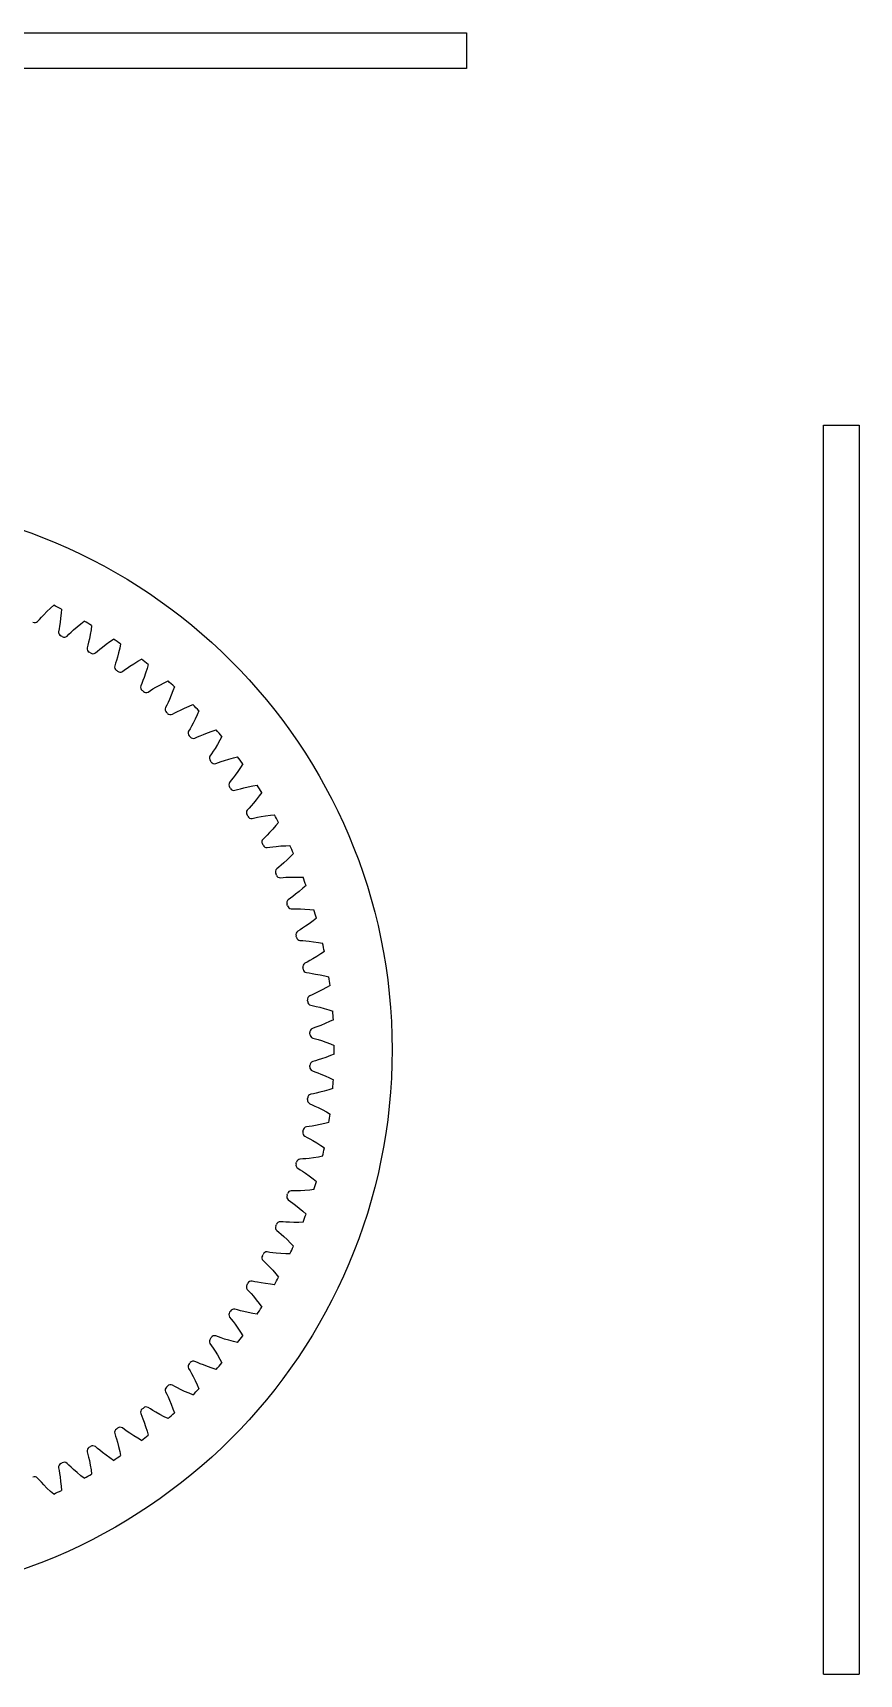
# Model space of a CAD drawing. Extents: x -3282 to 4846, y -1718 to 1845.
# Drawn here: x 1533.6 to 1765, y -908.6 to -448.6 of the extents above; entities that cross this region are included whole.
import ezdxf

# ---------------------------------------------------------------- set-up
doc = ezdxf.new("R2010")
doc.units = 0
doc.layers.get('0').update_dxf_attribs({"linetype": 'CONTINUOUS'})
doc.layers.add('OUTLINE', color=7, linetype='CONTINUOUS')

msp = doc.modelspace()

# ---------------------------------------------------------------- linework, layer by layer
at = {"color": 1}
for p, q in [((1304.989322, -448.599773), (1654.989322, -448.599773)), ((1654.989322, -448.599773), (1654.989322, -458.599773)), ((1654.989322, -458.599773), (1304.989322, -458.599773)), ((1754.989322, -558.599773), (1764.989322, -558.599773)), ((1754.989322, -733.599773), (1754.989322, -558.599773)), ((1764.989322, -558.599773), (1764.989322, -908.599773)), ((1535.958641, -612.370916), (1536.625954, -611.670519)), ((1536.625954, -611.670519), (1537.523968, -610.773932)), ((1537.523968, -610.773932), (1538.515711, -609.836656)), ((1538.515711, -609.836656), (1539.399124, -609.042456)), ((1541.483547, -611.284166), (1541.355537, -612.642745)), ((1541.565501, -610.099069), (1541.483547, -611.284166)), ((1534.894353, -613.560449), (1535.402787, -612.979975)), ((1535.402787, -612.979975), (1535.958642, -612.370914)), ((1540.923084, -615.672405), (1540.778687, -616.430436)), ((1541.060812, -614.859408), (1540.923084, -615.672405)), ((1541.201893, -613.90235), (1541.060812, -614.859411)), ((1541.355537, -612.642745), (1541.201893, -613.90235)), ((1544.2788, -616.570445), (1544.993345, -615.918305)), ((1544.993345, -615.918305), (1545.951714, -615.086544)), ((1545.951714, -615.086544), (1547.006422, -614.220731)), ((1547.006422, -614.220731), (1547.943084, -613.49009)), ((1549.866055, -615.871741), (1549.643588, -617.218081)), ((1550.030478, -614.695247), (1549.866055, -615.871741)), ((1543.134127, -617.68284), (1543.681814, -617.139247)), ((1543.681814, -617.139247), (1544.278802, -616.570444)), ((1549.00085, -620.210195), (1548.803927, -620.956307)), ((1549.194954, -619.408786), (1549.00085, -620.210195)), ((1549.402453, -618.4639), (1549.194954, -619.408788)), ((1549.643588, -617.218081), (1549.402453, -618.4639)), ((1552.285747, -621.34013), (1553.044043, -620.739422)), ((1553.044043, -620.739422), (1554.058098, -619.97654)), ((1554.058098, -619.97654), (1555.170633, -619.186409)), ((1555.170633, -619.186409), (1556.15598, -618.522885)), ((1558.154222, -619.870717), (1557.908131, -621.032875)), ((1551.066266, -622.369967), (1551.650538, -621.865903)), ((1551.650538, -621.865903), (1552.285749, -621.340129)), ((1556.742399, -625.300407), (1556.493909, -626.030965)), ((1556.991934, -624.51449), (1556.742399, -625.300407)), ((1557.264838, -623.586381), (1556.991933, -624.514492)), ((1557.59229, -622.360417), (1557.264838, -623.586381)), ((1557.908131, -621.032875), (1557.59229, -622.360417)), ((1560.738825, -626.110384), (1561.803626, -625.420097)), ((1561.803626, -625.420097), (1562.968567, -624.709497)), ((1562.968567, -624.709497), (1563.9978, -624.116324)), ((1558.652125, -627.598994), (1559.270136, -627.136914)), ((1559.270136, -627.136914), (1559.940476, -626.656731)), ((1559.940473, -626.656733), (1560.738825, -626.110384)), ((1564.413764, -630.151647), (1564.110014, -630.918243)), ((1564.750745, -629.244835), (1564.413763, -630.151649)), ((1565.162918, -628.0447), (1564.750745, -629.244835)), ((1565.570595, -626.742424), (1565.162918, -628.0447)), ((1565.897154, -625.600263), (1565.570595, -626.742424)), ((1564.110014, -630.918243), (1563.811168, -631.629687)), ((1565.854747, -633.344447), (1566.503485, -632.926603)), ((1566.503485, -632.926603), (1567.205688, -632.49435)), ((1567.205686, -632.494351), (1568.040204, -632.005023)), ((1568.040204, -632.005023), (1569.150564, -631.390695)), ((1569.150564, -631.390695), (1570.362236, -630.763088)), ((1570.362236, -630.763088), (1571.430338, -630.243156)), ((1572.318589, -634.243237), (1571.823703, -635.411697)), ((1572.816115, -632.972571), (1572.318589, -634.243237)), ((1573.221552, -631.855972), (1572.816115, -632.972571)), ((1571.067802, -637.036333), (1570.720056, -637.725198)), ((1571.424287, -636.292793), (1571.067802, -637.036333)), ((1571.823703, -635.411697), (1571.424286, -636.292795)), ((1572.639041, -639.578333), (1573.315346, -639.20676)), ((1573.315346, -639.20676), (1574.045991, -638.824544)), ((1574.045989, -638.824545), (1574.912608, -638.394622)), ((1574.912608, -638.394622), (1576.063116, -637.859245)), ((1576.063116, -637.859245), (1577.315616, -637.317689)), ((1577.315616, -637.317689), (1578.417386, -636.87353)), ((1580.091732, -638.607366), (1579.609392, -639.692963)), ((1577.581864, -643.62487), (1577.186913, -644.287799)), ((1577.989347, -642.908009), (1577.581864, -643.62487)), ((1578.449253, -642.056921), (1577.989346, -642.908011)), ((1579.024441, -640.925828), (1578.449253, -642.056921)), ((1579.609392, -639.692963), (1579.024441, -640.925828)), ((1583.794833, -644.341366), (1584.924902, -643.975145)), ((1578.971955, -646.270282), (1579.672533, -645.946791)), ((1579.672533, -645.946791), (1580.42806, -645.616473)), ((1580.428057, -645.616474), (1581.322555, -645.248051)), ((1581.322555, -645.248051), (1582.507607, -644.794233)), ((1582.507607, -644.794233), (1583.794833, -644.341366)), ((1585.247804, -648.059918), (1584.595116, -649.148132)), ((1585.917331, -646.87086), (1585.247804, -648.059918)), ((1586.474223, -645.821554), (1585.917331, -646.87086)), ((1583.620466, -650.651756), (1583.180233, -651.28552)), ((1584.076962, -649.965065), (1583.620466, -650.651756)), ((1584.595116, -649.148132), (1584.076961, -649.965067)), ((1584.822636, -653.387692), (1585.544072, -653.113859)), ((1585.544072, -653.113859), (1586.320801, -652.837048)), ((1586.320798, -652.837049), (1587.238817, -652.53192)), ((1587.238817, -652.53192), (1588.452639, -652.161873)), ((1588.452639, -652.161873), (1589.76832, -651.799902)), ((1589.76832, -651.799902), (1590.921182, -651.513402)), ((1589.657472, -657.429582), (1589.154186, -658.082756)), ((1590.23135, -656.650783), (1589.657471, -657.429584)), ((1590.958359, -655.610749), (1590.23135, -656.650783)), ((1591.709199, -654.471292), (1590.958359, -655.610749)), ((1592.33793, -653.463389), (1591.709199, -654.471292)), ((1589.154186, -658.082756), (1588.670817, -658.684267)), ((1590.162579, -660.895887), (1590.90136, -660.673046)), ((1590.90136, -660.673046), (1591.695505, -660.451091)), ((1591.695503, -660.451092), (1592.63257, -660.210744)), ((1592.63257, -660.210744), (1593.869248, -659.92627)), ((1593.869248, -659.92627), (1595.206974, -659.656958)), ((1595.206974, -659.656958), (1596.377013, -659.451576)), ((1597.654286, -661.495639), (1596.956778, -662.45723)), ((1594.156067, -665.881668), (1593.631916, -666.447996)), ((1594.70369, -665.265192), (1594.156067, -665.881668)), ((1595.330497, -664.528322), (1594.703688, -665.265194)), ((1596.128283, -663.541535), (1595.330497, -664.528322)), ((1596.956778, -662.45723), (1596.128283, -663.541535)), ((1594.965769, -668.758288), (1595.718295, -668.587524)), ((1595.718295, -668.587524), (1596.525989, -668.421507)), ((1596.525986, -668.421507), (1597.477537, -668.247112)), ((1597.477537, -668.247112), (1598.731046, -668.049597)), ((1598.731046, -668.049597), (1600.0843, -667.874256)), ((1600.0843, -667.874256), (1601.265815, -667.750992)), ((1601.634505, -670.789767), (1600.73239, -671.813638)), ((1602.39739, -669.879174), (1601.634505, -670.789767)), ((1598.601739, -674.010495), (1598.039359, -674.538881)), ((1599.191031, -673.433722), (1598.601739, -674.010495)), ((1599.867712, -672.74237), (1599.191029, -673.433723)), ((1600.73239, -671.813638), (1599.867712, -672.74237)), ((1599.208806, -676.93659), (1599.97141, -676.818736)), ((1599.97141, -676.818736), (1600.788717, -676.709465)), ((1600.788715, -676.709465), (1601.750113, -676.601871)), ((1601.750113, -676.601871), (1603.014347, -676.492278)), ((1603.014347, -676.492278), (1604.376535, -676.411762)), ((1604.748249, -680.386757), (1603.820892, -681.25291)), ((1604.376535, -676.411762), (1605.563771, -676.371217)), ((1605.719588, -679.428308), (1604.748249, -680.386757)), ((1606.544134, -678.57315), (1605.719588, -679.428308)), ((1602.469543, -682.429636), (1601.871675, -682.917504)), ((1603.097633, -681.895374), (1602.469543, -682.429636)), ((1602.871017, -685.390949), (1603.639985, -685.326579)), ((1603.820892, -681.25291), (1603.097631, -681.895375)), ((1603.639985, -685.326579), (1604.462924, -685.274587)), ((1604.462921, -685.274587), (1605.429482, -685.234319)), ((1605.429482, -685.234319), (1606.698281, -685.213181)), ((1606.698281, -685.213181), (1608.062768, -685.227883)), ((1608.062768, -685.227883), (1609.24994, -685.270253)), ((1608.156295, -689.219124), (1607.170777, -690.018478)), ((1609.192125, -688.330767), (1608.156295, -689.219124)), ((1610.074316, -687.535209), (1609.192125, -688.330767)), ((1605.740636, -691.098072), (1605.110192, -691.543047)), ((1606.404464, -690.608925), (1605.740636, -691.098072)), ((1605.934561, -694.080177), (1606.706146, -694.069604)), ((1607.170777, -690.018478), (1606.404462, -690.608926)), ((1606.706146, -694.069604), (1607.530707, -694.075144)), ((1607.530704, -694.075144), (1608.49772, -694.102398)), ((1608.49772, -694.102398), (1609.764903, -694.169818)), ((1609.764903, -694.169818), (1611.12504, -694.279666)), ((1611.12504, -694.279666), (1612.306364, -694.404747)), ((1609.901047, -698.996369), (1609.095411, -699.531924)), ((1610.939924, -698.267709), (1609.901047, -698.996369)), ((1612.0352, -697.453772), (1610.939924, -698.267709)), ((1612.970737, -696.721691), (1612.0352, -697.453772)), ((1608.399081, -699.973572), (1607.739133, -700.373486)), ((1608.384512, -702.961941), (1609.154955, -703.005216)), ((1609.095413, -699.531923), (1608.399081, -699.973572)), ((1609.154955, -703.005216), (1609.977121, -703.068261)), ((1609.977119, -703.068261), (1610.939877, -703.162904)), ((1610.939877, -703.162904), (1612.199271, -703.318555)), ((1612.199271, -703.318555), (1613.548432, -703.523013)), ((1613.548432, -703.523013), (1614.718154, -703.730194)), ((1611.9984, -708.142845), (1611.157368, -708.620897)), ((1613.085575, -707.488428), (1611.9984, -708.142845)), ((1614.23496, -706.752876), (1613.085575, -707.488428)), ((1615.219286, -706.087839), (1614.23496, -706.752876)), ((1610.431926, -709.012896), (1609.745689, -709.3658)), ((1610.208935, -711.992969), (1610.974482, -712.089882)), ((1611.15737, -708.620896), (1610.431926, -709.012896)), ((1610.974482, -712.089882), (1611.790248, -712.210125)), ((1611.790245, -712.210124), (1612.744057, -712.371696)), ((1612.744057, -712.371696), (1613.989525, -712.614818)), ((1613.989525, -712.614818), (1615.321137, -712.912891)), ((1615.321137, -712.912891), (1616.473557, -713.201163)), ((1613.452618, -717.413345), (1612.580288, -717.831565)), ((1614.582795, -716.836359), (1613.452618, -717.413345)), ((1615.78069, -716.182776), (1614.582795, -716.836359)), ((1616.809008, -715.588022), (1615.78069, -716.182776)), ((1611.829268, -718.172004), (1611.120086, -718.476179)), ((1611.398941, -721.129263), (1612.155863, -721.279342)), ((1612.58029, -717.831564), (1611.829268, -718.172004)), ((1612.155863, -721.279342), (1612.961254, -721.456197)), ((1612.961251, -721.456196), (1613.901469, -721.683908)), ((1613.901469, -721.683908), (1615.126944, -722.013318)), ((1615.126944, -722.013318), (1616.43452, -722.403554)), ((1614.256616, -726.762703), (1613.357237, -727.119054)), ((1615.424288, -726.26596), (1614.256616, -726.762703)), ((1616.664857, -725.69753), (1615.424288, -726.26596)), ((1616.43452, -722.403554), (1617.564024, -722.771512)), ((1617.732159, -725.175956), (1616.664857, -725.69753)), ((1612.5843, -727.406275), (1611.855626, -727.660239)), ((1611.948733, -730.326312), (1612.693342, -730.528826)), ((1613.357239, -727.119053), (1612.5843, -727.406275)), ((1612.693342, -730.528826), (1613.484434, -730.761431)), ((1613.484432, -730.76143), (1614.406475, -731.054174)), ((1614.406475, -731.054174), (1615.605985, -731.468266)), ((1615.605956, -735.731291), (1614.406478, -736.145371)), ((1616.883155, -735.250783), (1615.605956, -735.731291)), ((1615.605985, -731.468266), (1616.883155, -731.948763)), ((1616.883155, -731.948763), (1617.98424, -732.394615)), ((1617.98424, -734.804931), (1616.883155, -735.250783)), ((1754.989322, -908.599773), (1754.989322, -733.599773)), ((1611.855632, -739.539309), (1612.5843, -739.793271)), ((1612.693341, -736.67072), (1611.948728, -736.873236)), ((1612.5843, -739.793271), (1613.357239, -740.080493)), ((1613.484434, -736.438115), (1612.693341, -736.67072)), ((1613.357237, -740.080492), (1614.256613, -740.436841)), ((1614.406478, -736.145371), (1613.484432, -736.438116)), ((1614.256613, -740.436841), (1615.424316, -740.933598)), ((1615.126914, -745.186237), (1613.901472, -745.515637)), ((1616.43452, -744.795992), (1615.126914, -745.186237)), ((1615.424316, -740.933598), (1616.664857, -741.502016)), ((1617.564024, -744.428034), (1616.43452, -744.795992)), ((1616.664857, -741.502016), (1617.732159, -742.02359)), ((1611.120091, -748.72337), (1611.829269, -749.027542)), ((1612.155863, -745.920204), (1611.398936, -746.070285)), ((1611.829269, -749.027542), (1612.58029, -749.367982)), ((1612.961254, -745.743349), (1612.155863, -745.920204)), ((1612.580287, -749.367981), (1613.452615, -749.786199)), ((1613.901472, -745.515637), (1612.961252, -745.74335)), ((1613.452615, -749.786199), (1614.582822, -750.363201)), ((1615.321137, -754.286655), (1613.989495, -754.584734)), ((1614.582822, -750.363201), (1615.78069, -751.01677)), ((1616.473557, -753.998383), (1615.321137, -754.286655)), ((1615.78069, -751.01677), (1616.809009, -751.611524)), ((1609.745694, -757.833749), (1610.431927, -758.186651)), ((1610.974482, -755.109664), (1610.20893, -755.206578)), ((1610.431927, -758.186651), (1611.15737, -758.57865)), ((1611.790248, -754.989421), (1610.974482, -755.109664)), ((1611.157368, -758.578649), (1611.998397, -759.056699)), ((1612.744061, -754.82785), (1611.790246, -754.989422)), ((1613.989495, -754.584734), (1612.744061, -754.82785)), ((1611.998397, -759.056699), (1613.085601, -759.711134)), ((1613.085601, -759.711134), (1614.23496, -760.44667)), ((1614.718154, -763.469352), (1613.548432, -763.676533)), ((1614.23496, -760.44667), (1615.219286, -761.111708)), ((1607.739137, -766.826064), (1608.399081, -767.225974)), ((1609.154954, -764.19433), (1608.384507, -764.237606)), ((1608.399081, -767.225974), (1609.095413, -767.667623)), ((1609.095411, -767.667622), (1609.901044, -768.203175)), ((1609.977121, -764.131285), (1609.154954, -764.19433)), ((1610.939881, -764.036642), (1609.977119, -764.131285)), ((1612.19924, -763.880996), (1610.939881, -764.036642)), ((1613.548432, -763.676533), (1612.19924, -763.880996)), ((1609.901044, -768.203175), (1610.939949, -768.931855)), ((1610.939949, -768.931855), (1612.0352, -769.745774)), ((1612.306364, -772.794799), (1611.12504, -772.91988)), ((1612.0352, -769.745774), (1612.970737, -770.477855)), ((1605.110196, -775.656503), (1605.740636, -776.101475)), ((1605.740636, -776.101475), (1606.404464, -776.590621)), ((1606.706145, -773.129942), (1605.934556, -773.119369)), ((1606.404462, -776.59062), (1607.170775, -777.181066)), ((1607.530707, -773.124402), (1606.706145, -773.129942)), ((1607.170775, -777.181066), (1608.156318, -777.980442)), ((1608.497723, -773.097148), (1607.530704, -773.124402)), ((1609.764872, -773.02973), (1608.497723, -773.097148)), ((1611.12504, -772.91988), (1609.764872, -773.02973)), ((1603.639984, -781.872967), (1602.871012, -781.808597)), ((1604.462924, -781.92496), (1603.639984, -781.872967)), ((1605.429486, -781.965228), (1604.462921, -781.924959)), ((1606.698251, -781.986365), (1605.429486, -781.965228)), ((1608.062768, -781.971663), (1606.698251, -781.986365)), ((1609.24994, -781.929293), (1608.062768, -781.971663)), ((1608.156318, -777.980442), (1609.192125, -778.868779)), ((1609.192125, -778.868779), (1610.074316, -779.664337)), ((1601.871679, -784.282046), (1602.469543, -784.769911)), ((1602.469543, -784.769911), (1603.097633, -785.304172)), ((1603.097631, -785.304171), (1603.82089, -785.946634)), ((1603.82089, -785.946634), (1604.748271, -786.812811)), ((1599.971409, -790.38081), (1599.2088, -790.262956)), ((1600.788717, -790.490081), (1599.971409, -790.38081)), ((1601.750116, -790.597675), (1600.788715, -790.490081)), ((1603.014316, -790.707266), (1601.750116, -790.597675)), ((1604.376535, -790.787784), (1603.014316, -790.707266)), ((1605.563771, -790.828329), (1604.376535, -790.787784)), ((1604.748271, -786.812811), (1605.719588, -787.771238)), ((1605.719588, -787.771238), (1606.544134, -788.626396)), ((1598.039363, -792.660669), (1598.601739, -793.189051)), ((1598.601739, -793.189051), (1599.191031, -793.765825)), ((1599.191029, -793.765823), (1599.86771, -794.457173)), ((1599.86771, -794.457173), (1600.73241, -795.385931)), ((1600.73241, -795.385931), (1601.634505, -796.409779)), ((1595.718294, -798.612022), (1594.965764, -798.441258)), ((1596.525989, -798.778039), (1595.718294, -798.612022)), ((1597.47754, -798.952435), (1596.525987, -798.778039)), ((1598.731016, -799.149945), (1597.47754, -798.952435)), ((1600.0843, -799.32529), (1598.731016, -799.149945)), ((1601.265815, -799.448554), (1600.0843, -799.32529)), ((1601.634505, -796.409779), (1602.39739, -797.320372)), ((1593.631919, -800.751555), (1594.156068, -801.317879)), ((1594.156068, -801.317879), (1594.70369, -801.934354)), ((1594.703688, -801.934352), (1595.330494, -802.671221)), ((1595.330494, -802.671221), (1596.128302, -803.658035)), ((1596.128302, -803.658035), (1596.956778, -804.742316)), ((1596.956778, -804.742316), (1597.654286, -805.703907)), ((1588.67082, -808.515283), (1589.154187, -809.116791)), ((1589.154187, -809.116791), (1589.657472, -809.769964)), ((1590.901359, -806.5265), (1590.162574, -806.303658)), ((1591.695505, -806.748455), (1590.901359, -806.5265)), ((1592.632574, -806.988803), (1591.695503, -806.748455)), ((1593.869218, -807.27327), (1592.632574, -806.988803)), ((1595.206974, -807.542588), (1593.869218, -807.27327)), ((1596.377013, -807.74797), (1595.206974, -807.542588)), ((1585.544071, -814.085687), (1584.822631, -813.811853)), ((1586.320801, -814.362498), (1585.544071, -814.085687)), ((1589.65747, -809.769962), (1590.231348, -810.54876)), ((1590.231348, -810.54876), (1590.958376, -811.588822)), ((1590.958376, -811.588822), (1591.709199, -812.728254)), ((1591.709199, -812.728254), (1592.33793, -813.736158)), ((1583.180236, -815.914031), (1583.620466, -816.547791)), ((1583.620466, -816.547791), (1584.076962, -817.234481)), ((1584.076961, -817.234479), (1584.595114, -818.051411)), ((1584.595114, -818.051411), (1585.24782, -819.139655)), ((1587.23882, -814.667627), (1586.320798, -814.362497)), ((1588.452609, -815.037665), (1587.23882, -814.667627)), ((1589.76832, -815.399644), (1588.452609, -815.037665)), ((1590.921182, -815.686144), (1589.76832, -815.399644)), ((1577.186915, -822.911752), (1577.581864, -823.574677)), ((1579.672532, -821.252755), (1578.97195, -820.929262)), ((1580.42806, -821.583073), (1579.672532, -821.252755)), ((1581.322558, -821.951497), (1580.428057, -821.583072)), ((1582.507578, -822.405302), (1581.322558, -821.951497)), ((1583.794833, -822.85818), (1582.507578, -822.405302)), ((1584.924902, -823.224401), (1583.794833, -822.85818)), ((1585.24782, -819.139655), (1585.917331, -820.328686)), ((1585.917331, -820.328686), (1586.474223, -821.377992)), ((1573.315346, -827.992785), (1572.639036, -827.621211)), ((1574.045991, -828.375002), (1573.315346, -827.992785)), ((1577.581864, -823.574677), (1577.989347, -824.291538)), ((1577.989346, -824.291535), (1578.449251, -825.142622)), ((1578.449251, -825.142622), (1579.024455, -826.273745)), ((1579.024455, -826.273745), (1579.609392, -827.506583)), ((1579.609392, -827.506583), (1580.091732, -828.59218)), ((1570.720058, -829.474354), (1571.067802, -830.163214)), ((1571.067802, -830.163214), (1571.424287, -830.906753)), ((1571.424285, -830.906751), (1571.823702, -831.787846)), ((1571.823702, -831.787846), (1572.318601, -832.956338)), ((1574.912611, -828.804925), (1574.045989, -828.375001)), ((1576.063088, -829.340289), (1574.912611, -828.804925)), ((1577.315616, -829.881857), (1576.063088, -829.340289)), ((1578.417386, -830.326016), (1577.315616, -829.881857)), ((1563.81117, -835.569864), (1564.110014, -836.281304)), ((1564.110014, -836.281304), (1564.413764, -837.047899)), ((1564.413763, -837.047897), (1564.750744, -837.954707)), ((1566.503484, -834.272943), (1565.854742, -833.855097)), ((1567.205688, -834.705196), (1566.503484, -834.272943)), ((1568.040207, -835.194524), (1567.205686, -834.705195)), ((1569.150537, -835.808837), (1568.040207, -835.194524)), ((1570.362236, -836.436458), (1569.150537, -835.808837)), ((1571.430338, -836.95639), (1570.362236, -836.436458)), ((1572.318601, -832.956338), (1572.816115, -834.226975)), ((1572.816115, -834.226975), (1573.221552, -835.343574)), ((1556.49391, -841.168587), (1556.742399, -841.89914)), ((1559.270135, -840.062631), (1558.652121, -839.600549)), ((1559.940476, -840.542815), (1559.270135, -840.062631)), ((1560.738828, -841.089164), (1559.940474, -840.542813)), ((1561.8036, -841.779433), (1560.738828, -841.089164)), ((1562.968567, -842.490049), (1561.8036, -841.779433)), ((1564.750744, -837.954707), (1565.162928, -839.154875)), ((1565.162928, -839.154875), (1565.570595, -840.457122)), ((1565.570595, -840.457122), (1565.897154, -841.599283)), ((1548.803928, -846.243245), (1549.00085, -846.989352)), ((1551.650537, -845.333643), (1551.066262, -844.829576)), ((1552.285749, -845.859417), (1551.650537, -845.333643)), ((1553.044045, -846.460126), (1552.285747, -845.859416)), ((1556.742399, -841.89914), (1556.991934, -842.685056)), ((1556.991933, -842.685053), (1557.264837, -843.613162)), ((1557.264837, -843.613162), (1557.592297, -844.839159)), ((1557.592297, -844.839159), (1557.908131, -846.166671)), ((1557.908131, -846.166671), (1558.154222, -847.328829)), ((1563.997799, -843.083222), (1562.968567, -842.490049)), ((1540.778687, -850.769115), (1540.923084, -851.527142)), ((1543.681813, -850.060299), (1543.134123, -849.516702)), ((1544.278802, -850.629102), (1543.681813, -850.060299)), ((1544.993347, -851.281244), (1544.2788, -850.629101)), ((1549.00085, -846.989352), (1549.194954, -847.79076)), ((1549.194954, -847.790758), (1549.402452, -848.735642)), ((1549.402452, -848.735642), (1549.643593, -849.981495)), ((1549.643593, -849.981495), (1549.866055, -851.327805)), ((1554.058073, -847.222988), (1553.044045, -846.460126)), ((1555.170633, -848.013137), (1554.058073, -847.222988)), ((1556.15598, -848.67666), (1555.170633, -848.013137)), ((1535.402786, -854.21957), (1534.894349, -853.639093)), ((1535.958642, -854.828632), (1535.402786, -854.21957)), ((1536.625956, -855.529029), (1535.958641, -854.82863)), ((1537.523946, -856.425592), (1536.625956, -855.529029)), ((1540.923084, -851.527142), (1541.060812, -852.340138)), ((1541.060812, -852.340135), (1541.201893, -853.297192)), ((1541.201893, -853.297192), (1541.35554, -854.556831)), ((1541.35554, -854.556831), (1541.483547, -855.91538)), ((1545.951691, -852.112982), (1544.993347, -851.281244)), ((1547.006422, -852.978815), (1545.951691, -852.112982)), ((1547.943084, -853.709456), (1547.006422, -852.978815)), ((1549.866055, -851.327805), (1550.030478, -852.504299)), ((1538.515711, -857.36289), (1537.523946, -856.425592)), ((1539.399124, -858.15709), (1538.515711, -857.36289)), ((1541.483547, -855.91538), (1541.565501, -857.100477)), ((1754.989322, -908.599773), (1764.989322, -908.599773))]:
    msp.add_line(p, q, dxfattribs=at)
for centre, radius, start, end in [((1479.989401, -733.599611), 138, 63.499628, 64.500372), ((1534.081389, -612.782815), 1.125, 242.738787, 316.272366), ((1479.989412, -733.599617), 138, 59.499628, 60.500372), ((1541.891982, -616.592296), 1.125, 171.727913, 245.2612), ((1479.989322, -733.599773), 131.25, 61.907943, 62.092057), ((1542.377389, -616.850391), 1.125, 238.738787, 312.272366), ((1549.903219, -621.195432), 1.125, 167.727913, 241.2612), ((1479.989423, -733.599624), 138, 55.499628, 56.500372), ((1479.989322, -733.599773), 131.25, 57.907943, 58.092057), ((1550.36944, -621.486758), 1.125, 234.738787, 308.272366), ((1479.989433, -733.599631), 138, 51.499628, 52.500372), ((1557.573843, -626.34619), 1.125, 163.727913, 237.2612), ((1479.989322, -733.599773), 131.25, 53.907943, 54.092057), ((1558.018606, -626.669329), 1.125, 230.738787, 304.272366), ((1564.866483, -632.019477), 1.125, 159.727913, 233.2612), ((1479.989322, -733.599773), 131.25, 49.907943, 50.092057), ((1565.287621, -632.372854), 1.125, 226.738787, 300.272366), ((1479.989442, -733.599639), 138, 47.499628, 48.500372), ((1571.74561, -638.187653), 1.125, 155.727913, 229.2612), ((1479.989322, -733.599773), 131.25, 45.907943, 46.092057), ((1572.141072, -638.569546), 1.125, 222.738787, 296.272366), ((1479.989451, -733.599648), 138, 43.499628, 44.500372), ((1479.98946, -733.599657), 138, 39.499628, 40.500372), ((1578.177709, -644.820667), 1.125, 151.727913, 225.2612), ((1479.989322, -733.599773), 131.25, 41.907943, 42.092057), ((1578.545568, -645.229216), 1.125, 218.738787, 292.272366), ((1584.131444, -651.886204), 1.125, 147.727913, 221.2612), ((1479.989322, -733.599773), 131.25, 37.907943, 38.092057), ((1584.469909, -652.319418), 1.125, 214.738787, 288.272366), ((1479.989468, -733.599667), 138, 35.499628, 36.500372), ((1589.57781, -659.349841), 1.125, 143.727913, 217.2612), ((1479.989322, -733.599773), 131.25, 33.907943, 34.092057), ((1589.88523, -659.805611), 1.125, 210.738787, 284.272366), ((1479.989475, -733.599678), 138, 31.499628, 32.500372), ((1594.490271, -667.175217), 1.125, 139.727913, 213.2612), ((1479.989322, -733.599773), 131.25, 29.907943, 30.092057), ((1594.76515, -667.65132), 1.125, 206.738787, 280.272366), ((1479.989481, -733.599689), 138, 27.499628, 28.500372), ((1598.844895, -675.324206), 1.125, 135.727913, 209.2612), ((1479.989322, -733.599773), 131.25, 25.907943, 26.092057), ((1599.085893, -675.818325), 1.125, 202.738787, 276.272366), ((1479.989486, -733.5997), 138, 23.499628, 24.500372), ((1602.620467, -683.757108), 1.125, 131.727913, 205.2612), ((1479.989322, -733.599773), 131.25, 21.907943, 22.092057), ((1602.82641, -684.266834), 1.125, 198.738787, 272.272366), ((1479.989491, -733.599712), 138, 19.499628, 20.500372), ((1605.798593, -692.432839), 1.125, 127.727913, 201.2612), ((1479.989322, -733.599773), 131.25, 17.907943, 18.092057), ((1605.968477, -692.955689), 1.125, 194.738787, 268.272366), ((1479.989495, -733.599723), 138, 15.499628, 16.500372), ((1608.363788, -701.309131), 1.125, 123.727913, 197.2612), ((1479.989322, -733.599773), 131.25, 13.907943, 14.092057), ((1608.496786, -701.842557), 1.125, 190.738787, 264.272366), ((1479.989498, -733.599736), 138, 11.499628, 12.500372), ((1610.303555, -710.342739), 1.125, 119.727913, 193.2612), ((1479.989322, -733.599773), 131.25, 9.907943, 10.092057), ((1610.399019, -710.884144), 1.125, 186.738787, 260.272366), ((1479.9895, -733.599748), 138, 7.499628, 8.500372), ((1611.608445, -719.489653), 1.125, 115.727913, 189.2612), ((1479.989322, -733.599773), 131.25, 5.907943, 6.092057), ((1611.66591, -720.036399), 1.125, 182.738787, 256.272366), ((1479.989501, -733.59976), 138, 3.499628, 4.500372), ((1612.2721, -728.705311), 1.125, 111.727913, 185.2612), ((1479.989322, -733.599773), 131.25, 1.907943, 2.092057), ((1612.291286, -729.254733), 1.125, 178.738787, 252.272366), ((1479.989502, -733.599773), 138, 359.499628, 0.500372), ((1612.2721, -738.494236), 1.125, 174.738787, 248.272366), ((1479.989322, -733.599773), 131.25, 357.907943, 358.092057), ((1612.291286, -737.944814), 1.125, 107.727913, 181.2612), ((1479.989501, -733.599786), 138, 355.499628, 356.500372), ((1611.608445, -747.709893), 1.125, 170.738787, 244.272366), ((1479.989322, -733.599773), 131.25, 353.907943, 354.092057), ((1611.66591, -747.163148), 1.125, 103.727913, 177.2612), ((1479.9895, -733.599798), 138, 351.499628, 352.500372), ((1610.303555, -756.856807), 1.125, 166.738787, 240.272366), ((1479.989322, -733.599773), 131.25, 349.907943, 350.092057), ((1610.399019, -756.315402), 1.125, 99.727913, 173.2612), ((1479.989498, -733.59981), 138, 347.499628, 348.500372), ((1608.363788, -765.890416), 1.125, 162.738787, 236.272366), ((1479.989322, -733.599773), 131.25, 345.907943, 346.092057), ((1608.496786, -765.356989), 1.125, 95.727913, 169.2612), ((1479.989495, -733.599823), 138, 343.499628, 344.500372), ((1605.798592, -774.766707), 1.125, 158.738787, 232.272366), ((1479.989322, -733.599773), 131.25, 341.907943, 342.092057), ((1605.968477, -774.243857), 1.125, 91.727913, 165.2612), ((1602.82641, -782.932712), 1.125, 87.727913, 161.2612), ((1479.989491, -733.599835), 138, 339.499628, 340.500372), ((1602.620467, -783.442438), 1.125, 154.738787, 228.272366), ((1479.989322, -733.599773), 131.25, 337.907943, 338.092057), ((1479.989322, -733.599773), 131.25, 333.907943, 334.092057), ((1599.085893, -791.381222), 1.125, 83.727913, 157.2612), ((1479.989486, -733.599846), 138, 335.499628, 336.500372), ((1598.844895, -791.87534), 1.125, 150.738787, 224.272366), ((1594.490271, -800.024329), 1.125, 146.738787, 220.272366), ((1479.989322, -733.599773), 131.25, 329.907943, 330.092057), ((1594.76515, -799.548226), 1.125, 79.727913, 153.2612), ((1479.989481, -733.599857), 138, 331.499628, 332.500372), ((1589.57781, -807.849705), 1.125, 142.738787, 216.272366), ((1479.989322, -733.599773), 131.25, 325.907943, 326.092057), ((1589.88523, -807.393936), 1.125, 75.727913, 149.2612), ((1479.989475, -733.599868), 138, 327.499628, 328.500372), ((1584.469908, -814.880128), 1.125, 71.727913, 145.2612), ((1479.989468, -733.599879), 138, 323.499628, 324.500372), ((1584.131444, -815.313342), 1.125, 138.738787, 212.272366), ((1479.989322, -733.599773), 131.25, 321.907943, 322.092057), ((1578.177709, -822.378879), 1.125, 134.738787, 208.272366), ((1479.989322, -733.599773), 131.25, 317.907943, 318.092057), ((1578.545568, -821.97033), 1.125, 67.727913, 141.2612), ((1479.98946, -733.599889), 138, 319.499628, 320.500372), ((1479.989322, -733.599773), 131.25, 313.907943, 314.092057), ((1572.141072, -828.63), 1.125, 63.727913, 137.2612), ((1571.745609, -829.011893), 1.125, 130.738787, 204.272366), ((1479.989451, -733.599898), 138, 315.499628, 316.500372), ((1564.866483, -835.180069), 1.125, 126.738787, 200.272366), ((1479.989322, -733.599773), 131.25, 309.907943, 310.092057), ((1565.287621, -834.826692), 1.125, 59.727913, 133.2612), ((1479.989442, -733.599907), 138, 311.499628, 312.500372), ((1557.573843, -840.853356), 1.125, 122.738787, 196.272366), ((1479.989322, -733.599773), 131.25, 305.907943, 306.092057), ((1558.018606, -840.530217), 1.125, 55.727913, 129.2612), ((1479.989433, -733.599915), 138, 307.499628, 308.500372), ((1549.903219, -846.004114), 1.125, 118.738787, 192.272366), ((1479.989322, -733.599773), 131.25, 301.907943, 302.092057), ((1550.369439, -845.712788), 1.125, 51.727913, 125.2612), ((1541.891982, -850.60725), 1.125, 114.738787, 188.272366), ((1479.989322, -733.599773), 131.25, 297.907943, 298.092057), ((1542.377388, -850.349155), 1.125, 47.727913, 121.2612), ((1479.989423, -733.599922), 138, 303.499628, 304.500372), ((1534.081389, -854.416731), 1.125, 43.727913, 117.2612), ((1479.989412, -733.599929), 138, 299.499628, 300.500372), ((1479.989401, -733.599935), 138, 295.499628, 296.500372)]:
    msp.add_arc(centre, radius, start, end, dxfattribs=at)
at = {"layer": 'OUTLINE'}
msp.add_circle((1479.989322, -733.599773), 154.196077, dxfattribs=at)

doc.saveas('drawing.dxf')
